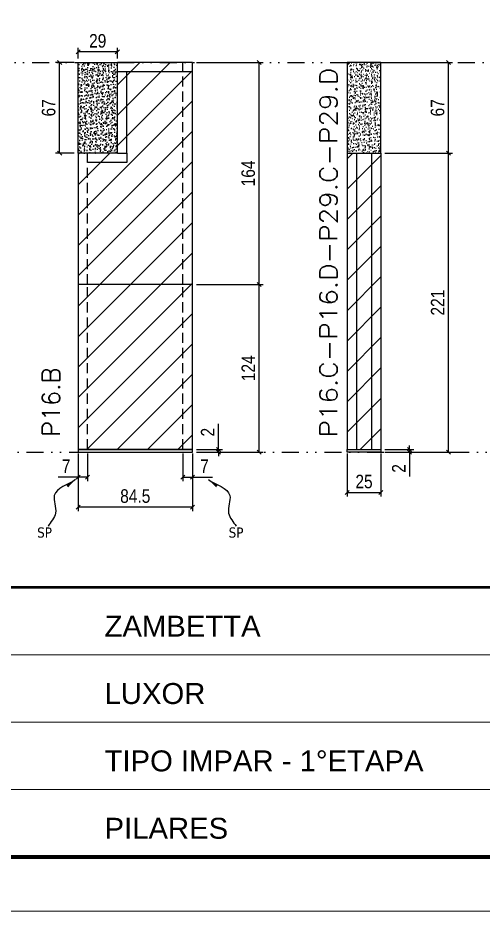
# Model space of a CAD drawing. Extents: x 14400 to 24104, y -21631 to 6985.
# Drawn here: x 16647 to 16990, y 192 to 852 of the extents above; entities that cross this region are included whole.
import ezdxf

# ---------------------------------------------------------------- set-up
doc = ezdxf.new("R2010")
doc.units = 0
for name, pattern in [('CONTINUO', [0]), ('DASHED', [0.75, 0.5, -0.25]), ('DIVIDE2', [0.625, 0.25, -0.125, 0, -0.125, 0, -0.125]), ('HIDDEN', [0.375, 0.25, -0.125])]:
    doc.linetypes.add(name, pattern=pattern)
for name, color, linetype in [('COTA', 241, 'Continuous'), ('Nível', 160, 'Continuous'), ('Painéis', 200, 'Continuous'), ('SARR_2.2x7', 40, 'Continuous'), ('Sarrafo de Pressão', 42, 'HIDDEN'), ('texto', 7, 'Continuous')]:
    doc.layers.add(name, color=color, linetype=linetype)
for name, color, linetype, lineweight in [('Folhas', 255, 'Continuous', 9), ('Hachura', 251, 'Continuous', 9), ('SARRAFO DE PRESSAO', 251, 'DASHED', 9), ('Texto Seção', 7, 'Continuous', 15)]:
    doc.layers.add(name, color=color, linetype=linetype, lineweight=lineweight)
doc.styles.add('ARIAL', font='arial.ttf')
doc.styles.add('COTA TECNICA', font='techl___.ttf', dxfattribs={"height": 10})
doc.styles.add('COTA TECNICA-50', font='techl___.ttf', dxfattribs={"height": 10})
doc.styles.add('REGUA-120', font='ROMANS.shx', dxfattribs={"height": 15})
doc.styles.get("Standard").update_dxf_attribs({"font": 'arial.ttf'})
doc.dimstyles.new('COTA PAINEL-50', dxfattribs={"dimtxt": 10, "dimasz": 3, "dimexe": 3, "dimexo": 3, "dimgap": 3, "dimtad": 1, "dimdec": 1, "dimzin": 12, "dimdsep": 46, "dimtxsty": 'COTA TECNICA-50', "dimblk1": 'OBLIQUE', "dimblk2": 'OBLIQUE', "dimsah": 1, "dimcen": 0.9, "dimclrd": 4, "dimclre": 4, "dimclrt": 240, "dimadec": 1, "dimazin": 3, "dimtfac": 1, "dimtdec": 1, "dimtmove": 0, "dimatfit": 3, "dimfxl": 1, "dimtolj": 1, "dimtzin": 12, "dimarcsym": 0})
doc.dimstyles.new('PAINEL', dxfattribs={"dimtxt": 10, "dimasz": 3, "dimexe": 3, "dimexo": 3, "dimgap": 3, "dimtad": 1, "dimdec": 1, "dimzin": 12, "dimdsep": 46, "dimtxsty": 'COTA TECNICA', "dimblk1": 'OBLIQUE', "dimblk2": 'OBLIQUE', "dimsah": 1, "dimcen": 0.9, "dimclrd": 4, "dimclre": 4, "dimclrt": 240, "dimadec": 1, "dimazin": 3, "dimtfac": 1, "dimtdec": 1, "dimtmove": 0, "dimatfit": 3, "dimfxl": 1, "dimtolj": 1, "dimtzin": 12, "dimarcsym": 0})
doc.dimstyles.get("Standard").update_dxf_attribs({"dimtxt": 0.18, "dimasz": 0.18, "dimexe": 0.18, "dimexo": 0.0625, "dimgap": 0.09, "dimtad": 0, "dimtih": 1, "dimtoh": 1, "dimdec": 4, "dimzin": 0, "dimdsep": 46, "dimtxsty": 'Standard', "dimcen": 0.09, "dimadec": 0, "dimazin": 0, "dimtfac": 1, "dimtdec": 4, "dimtofl": 0, "dimtmove": 0, "dimatfit": 3, "dimfxl": 1, "dimtolj": 1, "dimtzin": 0, "dimarcsym": 0})

# ---------------------------------------------------------------- blocks, each defined once
blk = doc.blocks.new('9999999999')
at = {"color": 30, "linetype": 'CONTINUO'}
for p, q in [((98564.56, 34379.64), (99583.98, 34379.64)), ((98564.56, 34329.83), (99487.98, 34329.83)), ((98564.56, 34280.02), (99487.98, 34280.02))]:
    blk.add_line(p, q, dxfattribs=at)
at = {"color": 30, "linetype": 'CONTINUO', "const_width": 2}
blk.add_lwpolyline([(99583.98, 34230.21), (99583.98, 34414.45, 0.414214), (99568.98, 34429.45), (98228.98, 34429.45, 0.414214), (98213.98, 34414.45), (98213.98, 34245.21, 0.414214), (98228.98, 34230.21), (99583.98, 34230.21)], format="xyb", dxfattribs=at)
at = {"layer": 'Folhas'}
blk.add_lwpolyline([(98138.98, 34190.21), (99623.98, 34190.21), (99623.98, 35240.21), (98138.98, 35240.21)], close=True, dxfattribs=at)
at = {"layer": 'Folhas', "color": 30, "const_width": 3}
blk.add_lwpolyline([(98213.98, 34230.21), (99583.98, 34230.21), (99583.98, 35200.21), (98213.98, 35200.21)], close=True, dxfattribs=at)
at = {"color": 7, "linetype": 'Continuous', "ltscale": 5, "style": 'ARIAL'}
for s, height, p in [('ZAMBETTA', 15.483, (98837.68, 34393.13)), ('LUXOR', 15.483, (98837.68, 34343.32)), ('TIPO IMPAR - 1°ETAPA', 15.4829, (98837.68, 34293.51)), ('PILARES', 15.483, (98837.68, 34243.7))]:
    blk.add_text(s, height=height, dxfattribs=at).set_placement(p)
blk = doc.blocks.new('_Oblique')
at = {"color": 0, "linetype": 'ByBlock', "lineweight": -2}
blk.add_line((-0.5, -0.5), (0.5, 0.5), dxfattribs=at)
blk = doc.blocks.new('*D1042')
at = {"layer": 'COTA', "color": 4, "lineweight": -2, "transparency": 16777216}
for p, q in [((16691.12, 530.13), (16691.12, 487.46)), ((16775.62, 530.13), (16775.62, 487.46)), ((16775.62, 490.46), (16691.12, 490.46))]:
    blk.add_line(p, q, dxfattribs=at)
at = {"layer": 'Defpoints', "color": 0, "transparency": 16777216}
for p in [(16691.12, 533.13), (16775.62, 533.13), (16691.12, 490.46)]:
    blk.add_point(p, dxfattribs=at)
at = {"layer": 'COTA', "color": 4, "lineweight": -2, "transparency": 16777216, "xscale": 3, "yscale": 3, "zscale": 3, "rotation": 180}
blk.add_blockref('_Oblique', (16691.12, 490.46), dxfattribs=at)
at = {"layer": 'COTA', "color": 4, "lineweight": -2, "transparency": 16777216, "xscale": 3, "yscale": 3, "zscale": 3}
blk.add_blockref('_Oblique', (16775.62, 490.46), dxfattribs=at)
at = {"layer": 'COTA', "color": 240, "transparency": 16777216, "insert": (16733.37, 498.59), "char_height": 10, "attachment_point": 5, "style": 'COTA TECNICA'}
blk.add_mtext('\\A1;84.5', dxfattribs=at)
blk = doc.blocks.new('*D1043')
at = {"layer": 'COTA', "color": 4, "lineweight": -2, "transparency": 16777216}
for p, q in [((16768.62, 530.13), (16768.62, 509.62)), ((16775.62, 528.13), (16775.62, 509.62)), ((16768.62, 512.62), (16775.62, 512.62)), ((16775.62, 512.62), (16790.35, 512.62))]:
    blk.add_line(p, q, dxfattribs=at)
at = {"layer": 'Defpoints', "color": 0, "transparency": 16777216}
for p in [(16768.62, 533.13), (16775.62, 531.13), (16775.62, 512.62)]:
    blk.add_point(p, dxfattribs=at)
at = {"layer": 'COTA', "color": 4, "lineweight": -2, "transparency": 16777216, "xscale": 3, "yscale": 3, "zscale": 3, "rotation": 180}
blk.add_blockref('_Oblique', (16768.62, 512.62), dxfattribs=at)
at = {"layer": 'COTA', "color": 4, "lineweight": -2, "transparency": 16777216, "xscale": 3, "yscale": 3, "zscale": 3}
blk.add_blockref('_Oblique', (16775.62, 512.62), dxfattribs=at)
at = {"layer": 'COTA', "color": 240, "transparency": 16777216, "insert": (16784.49, 520.7), "char_height": 10, "attachment_point": 5, "style": 'COTA TECNICA-50'}
blk.add_mtext('\\A1;7', dxfattribs=at)
blk = doc.blocks.new('*D1044')
at = {"layer": 'COTA', "color": 4, "lineweight": -2, "transparency": 16777216}
for p, q in [((16698.12, 530.13), (16698.12, 509.62)), ((16691.12, 528.13), (16691.12, 509.62)), ((16691.12, 512.62), (16676.39, 512.62)), ((16698.12, 512.62), (16691.12, 512.62))]:
    blk.add_line(p, q, dxfattribs=at)
at = {"layer": 'Defpoints', "color": 0, "transparency": 16777216}
for p in [(16691.12, 531.13), (16698.12, 533.13), (16691.12, 512.62)]:
    blk.add_point(p, dxfattribs=at)
at = {"layer": 'COTA', "color": 4, "lineweight": -2, "transparency": 16777216, "xscale": 3, "yscale": 3, "zscale": 3, "rotation": 180}
blk.add_blockref('_Oblique', (16691.12, 512.62), dxfattribs=at)
at = {"layer": 'COTA', "color": 4, "lineweight": -2, "transparency": 16777216, "xscale": 3, "yscale": 3, "zscale": 3}
blk.add_blockref('_Oblique', (16698.12, 512.62), dxfattribs=at)
at = {"layer": 'COTA', "color": 240, "transparency": 16777216, "insert": (16682.25, 520.7), "char_height": 10, "attachment_point": 5, "style": 'COTA TECNICA-50'}
blk.add_mtext('\\A1;7', dxfattribs=at)
blk = doc.blocks.new('*D1045')
at = {"layer": 'COTA', "color": 4, "linetype": 'ByBlock', "lineweight": -2, "transparency": 16777216}
for p, q in [((16778.62, 655.13), (16827.99, 655.13)), ((16824.99, 531.13), (16824.99, 655.13)), ((16778.62, 531.13), (16827.99, 531.13))]:
    blk.add_line(p, q, dxfattribs=at)
at = {"layer": 'Defpoints', "color": 0, "linetype": 'ByBlock', "transparency": 16777216}
for p in [(16775.62, 655.13), (16824.99, 655.13), (16775.62, 531.13)]:
    blk.add_point(p, dxfattribs=at)
at = {"layer": 'COTA', "color": 4, "linetype": 'ByBlock', "lineweight": -2, "transparency": 16777216, "xscale": 3, "yscale": 3, "zscale": 3}
for p, rotation in [((16824.99, 655.13), 90), ((16824.99, 531.13), 270)]:
    blk.add_blockref('_Oblique', p, dxfattribs=dict(at, rotation=rotation))
at = {"layer": 'COTA', "color": 240, "linetype": 'ByBlock', "transparency": 16777216, "insert": (16816.91, 593.13), "char_height": 10, "attachment_point": 5, "rotation": 90, "style": 'COTA TECNICA'}
blk.add_mtext('\\A1;124', dxfattribs=at)
blk = doc.blocks.new('*D1046')
at = {"layer": 'COTA', "color": 4, "lineweight": -2, "transparency": 16777216}
for p, q in [((16794.88, 533.13), (16794.88, 551.94)), ((16778.62, 533.13), (16797.88, 533.13)), ((16778.62, 531.13), (16797.88, 531.13)), ((16794.88, 531.13), (16794.88, 533.13)), ((16794.88, 531.13), (16794.88, 528.13))]:
    blk.add_line(p, q, dxfattribs=at)
at = {"layer": 'Defpoints', "color": 0, "transparency": 16777216}
for p in [(16775.62, 533.13), (16775.62, 531.13), (16794.88, 531.13)]:
    blk.add_point(p, dxfattribs=at)
at = {"layer": 'COTA', "color": 4, "lineweight": -2, "transparency": 16777216, "xscale": 3, "yscale": 3, "zscale": 3}
for p, rotation in [((16794.88, 533.13), 270), ((16794.88, 531.13), 90)]:
    blk.add_blockref('_Oblique', p, dxfattribs=dict(at, rotation=rotation))
at = {"layer": 'COTA', "color": 240, "transparency": 16777216, "insert": (16786.88, 545.88), "char_height": 10, "attachment_point": 5, "rotation": 90, "style": 'COTA TECNICA-50'}
blk.add_mtext('\\A1;2', dxfattribs=at)
blk = doc.blocks.new('*D1047')
at = {"layer": 'COTA', "color": 4, "linetype": 'ByBlock', "lineweight": -2, "transparency": 16777216}
for p, q in [((16778.62, 655.13), (16827.99, 655.13)), ((16824.99, 531.13), (16824.99, 655.13)), ((16778.62, 531.13), (16827.99, 531.13))]:
    blk.add_line(p, q, dxfattribs=at)
at = {"layer": 'Defpoints', "color": 0, "linetype": 'ByBlock', "transparency": 16777216}
for p in [(16775.62, 655.13), (16824.99, 655.13), (16775.62, 531.13)]:
    blk.add_point(p, dxfattribs=at)
at = {"layer": 'COTA', "color": 4, "linetype": 'ByBlock', "lineweight": -2, "transparency": 16777216, "xscale": 3, "yscale": 3, "zscale": 3}
for p, rotation in [((16824.99, 655.13), 90), ((16824.99, 531.13), 270)]:
    blk.add_blockref('_Oblique', p, dxfattribs=dict(at, rotation=rotation))
at = {"layer": 'COTA', "color": 240, "linetype": 'ByBlock', "transparency": 16777216, "insert": (16816.91, 593.13), "char_height": 10, "attachment_point": 5, "rotation": 90, "style": 'COTA TECNICA'}
blk.add_mtext('\\A1;124', dxfattribs=at)
blk = doc.blocks.new('*D1048')
at = {"layer": 'COTA', "color": 4, "lineweight": -2, "transparency": 16777216}
for p, q in [((16778.62, 819.13), (16827.99, 819.13)), ((16824.99, 655.13), (16824.99, 819.13)), ((16778.62, 655.13), (16827.99, 655.13))]:
    blk.add_line(p, q, dxfattribs=at)
at = {"layer": 'Defpoints', "color": 0, "transparency": 16777216}
for p in [(16775.62, 819.13), (16824.99, 819.13), (16775.62, 655.13)]:
    blk.add_point(p, dxfattribs=at)
at = {"layer": 'COTA', "color": 4, "lineweight": -2, "transparency": 16777216, "xscale": 3, "yscale": 3, "zscale": 3}
for p, rotation in [((16824.99, 819.13), 90), ((16824.99, 655.13), 270)]:
    blk.add_blockref('_Oblique', p, dxfattribs=dict(at, rotation=rotation))
at = {"layer": 'COTA', "color": 240, "transparency": 16777216, "insert": (16816.89, 737.13), "char_height": 10, "attachment_point": 5, "rotation": 90, "style": 'COTA TECNICA'}
blk.add_mtext('\\A1;164', dxfattribs=at)
blk = doc.blocks.new('*D1049')
at = {"layer": 'COTA', "color": 4, "lineweight": -2, "transparency": 16777216}
for p, q in [((16691.12, 822.13), (16691.12, 829.97)), ((16720.12, 826.97), (16691.12, 826.97)), ((16720.12, 822.13), (16720.12, 829.97))]:
    blk.add_line(p, q, dxfattribs=at)
at = {"layer": 'Defpoints', "color": 0, "transparency": 16777216}
for p in [(16691.12, 826.97), (16691.12, 819.13), (16720.12, 819.13)]:
    blk.add_point(p, dxfattribs=at)
at = {"layer": 'COTA', "color": 4, "lineweight": -2, "transparency": 16777216, "xscale": 3, "yscale": 3, "zscale": 3, "rotation": 180}
blk.add_blockref('_Oblique', (16691.12, 826.97), dxfattribs=at)
at = {"layer": 'COTA', "color": 4, "lineweight": -2, "transparency": 16777216, "xscale": 3, "yscale": 3, "zscale": 3}
blk.add_blockref('_Oblique', (16720.12, 826.97), dxfattribs=at)
at = {"layer": 'COTA', "color": 240, "transparency": 16777216, "insert": (16705.62, 835.06), "char_height": 10, "attachment_point": 5, "style": 'COTA TECNICA'}
blk.add_mtext('\\A1;29', dxfattribs=at)
blk = doc.blocks.new('*D1050')
at = {"layer": 'COTA', "color": 4, "lineweight": -2, "transparency": 16777216}
for p, q in [((16889.94, 530.13), (16889.94, 498.24)), ((16914.94, 530.13), (16914.94, 498.24)), ((16889.94, 501.24), (16914.94, 501.24))]:
    blk.add_line(p, q, dxfattribs=at)
at = {"layer": 'Defpoints', "color": 0, "transparency": 16777216}
for p in [(16889.94, 533.13), (16914.94, 533.13), (16914.94, 501.24)]:
    blk.add_point(p, dxfattribs=at)
at = {"layer": 'COTA', "color": 4, "lineweight": -2, "transparency": 16777216, "xscale": 3, "yscale": 3, "zscale": 3, "rotation": 180}
blk.add_blockref('_Oblique', (16889.94, 501.24), dxfattribs=at)
at = {"layer": 'COTA', "color": 4, "lineweight": -2, "transparency": 16777216, "xscale": 3, "yscale": 3, "zscale": 3}
blk.add_blockref('_Oblique', (16914.94, 501.24), dxfattribs=at)
at = {"layer": 'COTA', "color": 240, "transparency": 16777216, "insert": (16902.44, 509.35), "char_height": 10, "attachment_point": 5, "style": 'COTA TECNICA'}
blk.add_mtext('\\A1;25', dxfattribs=at)
blk = doc.blocks.new('*D1051')
at = {"layer": 'COTA', "color": 4, "lineweight": -2, "transparency": 16777216}
for p, q in [((16936.14, 533.13), (16936.14, 536.13)), ((16917.94, 533.13), (16939.14, 533.13)), ((16917.94, 531.13), (16939.14, 531.13)), ((16936.14, 533.13), (16936.14, 531.13)), ((16936.14, 531.13), (16936.14, 513.02))]:
    blk.add_line(p, q, dxfattribs=at)
at = {"layer": 'Defpoints', "color": 0, "transparency": 16777216}
for p in [(16914.94, 533.13), (16914.94, 531.13), (16936.14, 533.13)]:
    blk.add_point(p, dxfattribs=at)
at = {"layer": 'COTA', "color": 4, "lineweight": -2, "transparency": 16777216, "xscale": 3, "yscale": 3, "zscale": 3}
for p, rotation in [((16936.14, 533.13), 270), ((16936.14, 531.13), 90)]:
    blk.add_blockref('_Oblique', p, dxfattribs=dict(at, rotation=rotation))
at = {"layer": 'COTA', "color": 240, "transparency": 16777216, "insert": (16928.14, 519.08), "char_height": 10, "attachment_point": 5, "rotation": 90, "style": 'COTA TECNICA-50'}
blk.add_mtext('\\A1;2', dxfattribs=at)
blk = doc.blocks.new('*D1052')
at = {"layer": 'COTA', "color": 4, "lineweight": -2, "transparency": 16777216}
for p, q in [((16917.94, 752.13), (16967.93, 752.13)), ((16964.93, 531.13), (16964.93, 752.13)), ((16917.94, 531.13), (16967.93, 531.13))]:
    blk.add_line(p, q, dxfattribs=at)
at = {"layer": 'Defpoints', "color": 0, "transparency": 16777216}
for p in [(16914.94, 752.13), (16964.93, 752.13), (16914.94, 531.13)]:
    blk.add_point(p, dxfattribs=at)
at = {"layer": 'COTA', "color": 4, "lineweight": -2, "transparency": 16777216, "xscale": 3, "yscale": 3, "zscale": 3}
for p, rotation in [((16964.93, 752.13), 90), ((16964.93, 531.13), 270)]:
    blk.add_blockref('_Oblique', p, dxfattribs=dict(at, rotation=rotation))
at = {"layer": 'COTA', "color": 240, "transparency": 16777216, "insert": (16956.88, 641.63), "char_height": 10, "attachment_point": 5, "rotation": 90, "style": 'COTA TECNICA-50'}
blk.add_mtext('\\A1;221', dxfattribs=at)
blk = doc.blocks.new('*D1053')
at = {"layer": 'COTA', "color": 4, "lineweight": -2, "transparency": 16777216}
for p, q in [((16917.94, 819.13), (16967.93, 819.13)), ((16964.93, 752.13), (16964.93, 819.13)), ((16917.94, 752.13), (16967.93, 752.13))]:
    blk.add_line(p, q, dxfattribs=at)
at = {"layer": 'Defpoints', "color": 0, "transparency": 16777216}
for p in [(16914.94, 819.13), (16964.93, 819.13), (16914.94, 752.13)]:
    blk.add_point(p, dxfattribs=at)
at = {"layer": 'COTA', "color": 4, "lineweight": -2, "transparency": 16777216, "xscale": 3, "yscale": 3, "zscale": 3}
for p, rotation in [((16964.93, 819.13), 90), ((16964.93, 752.13), 270)]:
    blk.add_blockref('_Oblique', p, dxfattribs=dict(at, rotation=rotation))
at = {"layer": 'COTA', "color": 240, "transparency": 16777216, "insert": (16956.83, 785.63), "char_height": 10, "attachment_point": 5, "rotation": 90, "style": 'COTA TECNICA'}
blk.add_mtext('\\A1;67', dxfattribs=at)
blk = doc.blocks.new('*D1061')
at = {"layer": 'COTA', "color": 4, "lineweight": -2, "transparency": 16777216}
for p, q in [((16688.12, 819.13), (16674.49, 819.13)), ((16677.49, 752.13), (16677.49, 819.13)), ((16688.12, 752.13), (16674.49, 752.13))]:
    blk.add_line(p, q, dxfattribs=at)
at = {"layer": 'Defpoints', "color": 0, "transparency": 16777216}
for p in [(16677.49, 819.13), (16691.12, 819.13), (16691.12, 752.13)]:
    blk.add_point(p, dxfattribs=at)
at = {"layer": 'COTA', "color": 4, "lineweight": -2, "transparency": 16777216, "xscale": 3, "yscale": 3, "zscale": 3}
for p, rotation in [((16677.49, 819.13), 90), ((16677.49, 752.13), 270)]:
    blk.add_blockref('_Oblique', p, dxfattribs=dict(at, rotation=rotation))
at = {"layer": 'COTA', "color": 240, "transparency": 16777216, "insert": (16669.39, 785.63), "char_height": 10, "attachment_point": 5, "rotation": 90, "style": 'COTA TECNICA'}
blk.add_mtext('\\A1;67', dxfattribs=at)

msp = doc.modelspace()

# ---------------------------------------------------------------- hatches: boundary and pattern name
at = {"layer": 'COTA'}
h = msp.add_hatch(dxfattribs=at)
h.set_pattern_fill('AR-CONC', color=256, scale=0.03)
h.set_pattern_definition([(50, (-174.5873, -28), (5.4655401, -0.4781726), [0.5715, -6.2865]), (355, (-174.5873, -28), (-1.0573026, 5.7317054), [0.4572, -5.0292175]), (100.451445, (-174.132, -28.04), (4.4082374, 5.2535326), [0.4857003, -5.3427073]), (46.1842, (-174.587, -26.476), (8.1323712, -1.2612698), [0.85725, -9.42975]), (96.63556, (-173.91, -26.581), (7.122124, 7.4227837), [0.7285507, -8.0140682]), (351.18415, (-174.587, -26.476), (7.122124, 7.4227837), [0.685799, -7.543792]), (21, (-173.8253, -26.857), (4.5484317, -3.067956), [0.5715, -6.2865]), (326, (-173.8253, -26.857), (1.8540609, 5.525639), [0.4572, -5.0292]), (71.451445, (-173.4463, -27.1127), (6.4024926, 2.457683), [0.4857003, -5.3426981]), (37.5, (-174.5873, -28), (0.0926581, 2.53665117), [0, -4.96824, 0, -5.1054, 0, -5.04825]), (7.5, (-174.5873, -28), (2.00458988, 3.00541724), [0, -2.91084, 0, -4.85394, 0, -1.92405]), (327.5, (-176.2866, -28), (4.06771786, -0.17186232), [0, -1.905, 0, -5.9436, 0, -7.8867]), (317.5, (-177.0486, -28), (4.44387544, 0.7627947), [0, -2.4765, 0, -3.94716, 0, -5.6007])])
h.paths.add_polyline_path([(16720.12, 819.13), (16691.12, 819.13), (16691.12, 752.13), (16720.12, 752.13)])
h = msp.add_hatch(dxfattribs=at)
h.set_pattern_fill('AR-CONC', color=256, scale=0.03)
h.set_pattern_definition([(50, (-1847.1085, -3473.7253), (5.4655401, -0.4781726), [0.5715, -6.2865]), (355, (-1847.1085, -3473.7253), (-1.0573026, 5.7317054), [0.4572, -5.0292175]), (100.451445, (-1846.653, -3473.765), (4.4082374, 5.2535326), [0.4857003, -5.3427073]), (46.1842, (-1847.1085, -3472.201), (8.1323712, -1.2612698), [0.85725, -9.42975]), (96.635558, (-1846.431, -3472.3064), (7.122124, 7.4227837), [0.7285507, -8.0140682]), (351.18415, (-1847.1085, -3472.201), (7.122124, 7.4227837), [0.685799, -7.543792]), (21, (-1846.3465, -3472.5823), (4.5484317, -3.0679559), [0.5715, -6.2865]), (326, (-1846.3465, -3472.5823), (1.8540609, 5.525639), [0.4572, -5.0292]), (71.451445, (-1845.9675, -3472.838), (6.4024926, 2.457683), [0.4857003, -5.3426981]), (37.5, (-1847.1085, -3473.7253), (0.0926581, 2.53665117), [0, -4.96824, 0, -5.1054, 0, -5.04825]), (7.5, (-1847.1085, -3473.7253), (2.00458988, 3.00541724), [0, -2.91084, 0, -4.85394, 0, -1.92405]), (327.5, (-1848.8078, -3473.7253), (4.06771786, -0.17186232), [0, -1.905, 0, -5.9436, 0, -7.8867]), (317.5, (-1849.5698, -3473.7253), (4.44387544, 0.7627947), [0, -2.4765, 0, -3.94716, 0, -5.6007])])
h.paths.add_polyline_path([(16914.94, 819.13), (16889.94, 819.13), (16889.94, 752.13), (16914.94, 752.13)])
at = {"layer": 'Hachura', "linetype": 'ByBlock'}
h = msp.add_hatch(dxfattribs=at)
h.set_pattern_fill('ANSI31', color=256, scale=5)
h.paths.add_polyline_path([(16560.56, 803.13), (16505.06, 803.13), (16505.06, 752.13), (16476.06, 752.13), (16476.06, 655.13), (16560.56, 655.13)])
h.paths.add_polyline_path([(16560.56, 655.13), (16476.06, 655.13), (16476.06, 533.13), (16560.56, 533.13)])
h.paths.add_polyline_path([(16775.62, 655.13), (16691.12, 655.13), (16691.12, 533.13), (16775.62, 533.13)])
h.paths.add_polyline_path([(16775.62, 819.13), (16720.12, 819.13), (16720.12, 752.13), (16691.12, 752.13), (16691.12, 655.13), (16775.62, 655.13)])
h.paths.add_polyline_path([(16914.94, 752.13), (16889.94, 752.13), (16889.94, 533.13), (16914.94, 533.13)])
h.paths.add_polyline_path([(17113.15, 752.13), (17084.15, 752.13), (17084.15, 819.13), (17028.65, 819.13), (17028.65, 655.13), (17113.15, 655.13)])
h.paths.add_polyline_path([(17113.15, 655.13), (17028.65, 655.13), (17028.65, 533.13), (17113.15, 533.13)])
h.paths.add_polyline_path([(17325.54, 655.13), (17241.04, 655.13), (17241.04, 533.13), (17325.54, 533.13)])
h.paths.add_polyline_path([(17325.54, 752.13), (17296.54, 752.13), (17296.54, 803.13), (17241.04, 803.13), (17241.04, 655.13), (17325.54, 655.13)])

# ---------------------------------------------------------------- linework, layer by layer
at = {"layer": 'COTA'}
for p, q in [((16691.12, 752.13), (16691.12, 819.13)), ((16691.12, 819.13), (16720.12, 819.13)), ((16720.12, 752.13), (16727.12, 752.13)), ((16727.12, 752.13), (16727.12, 745.13))]:
    msp.add_line(p, q, dxfattribs=at)
msp.add_lwpolyline([(16889.94, 752.13), (16914.94, 752.13), (16914.94, 819.13), (16889.94, 819.13)], close=True, dxfattribs=at)
at = {"layer": 'Nível', "color": 4, "linetype": 'DIVIDE2', "ltscale": 50}
for p, q in [((16405.62, 819.13), (17456.97, 819.13)), ((16086.97, 531.13), (17456.97, 531.13))]:
    msp.add_line(p, q, dxfattribs=at)
at = {"layer": 'Painéis'}
for p, q in [((16720.12, 752.13), (16720.12, 819.13)), ((16775.62, 819.13), (16720.12, 819.13)), ((16775.62, 533.13), (16775.62, 819.13)), ((16691.12, 752.13), (16691.12, 533.13)), ((16720.12, 752.13), (16691.12, 752.13)), ((16889.94, 752.13), (16889.94, 533.13)), ((16889.94, 752.13), (16914.94, 752.13)), ((16914.94, 752.13), (16914.94, 533.13)), ((16775.62, 655.13), (16691.12, 655.13)), ((16691.12, 533.13), (16775.62, 533.13)), ((16889.94, 533.13), (16914.94, 533.13)), ((16889.94, 531.13), (16889.94, 533.13)), ((16914.94, 531.13), (16889.94, 531.13)), ((16914.94, 533.13), (16914.94, 531.13))]:
    msp.add_line(p, q, dxfattribs=at)
msp.add_lwpolyline([(16775.62, 533.13), (16691.12, 533.13), (16691.12, 531.13), (16775.62, 531.13)], close=True, dxfattribs=at)
at = {"layer": 'SARR_2.2x7'}
for p, q in [((16775.62, 812.13), (16720.12, 812.13)), ((16727.12, 752.13), (16727.12, 812.13)), ((16896.94, 752.13), (16896.94, 533.13)), ((16907.94, 752.13), (16907.94, 533.13)), ((16727.12, 745.13), (16698.12, 745.13))]:
    msp.add_line(p, q, dxfattribs=at)
at = {"layer": 'Sarrafo de Pressão', "ltscale": 30}
for p, q in [((16768.62, 655.13), (16768.62, 819.13)), ((16698.12, 655.13), (16698.12, 752.13)), ((16698.12, 533.13), (16698.12, 655.13)), ((16768.62, 533.13), (16768.62, 655.13))]:
    msp.add_line(p, q, dxfattribs=at)

# ---------------------------------------------------------------- block references
at = {"layer": 'SARRAFO DE PRESSAO', "color": 6, "linetype": 'ByBlock'}
msp.add_blockref('9999999999', (-82127.01, -33998.35), dxfattribs=at)

# ---------------------------------------------------------------- texts
at = {"layer": 'texto', "color": 0, "char_height": 7.5, "attachment_point": 5}
for insert in [(16666.34, 471.64), (16807.87, 471.64)]:
    msp.add_mtext('{\\fTahoma|b0|i0|c0|p34;\\C4;SP}', dxfattribs=dict(at, insert=insert))
at = {"layer": 'Texto Seção', "style": 'REGUA-120', "width": 1.1}
msp.add_text('P16.C-P16.D-P29.C-P29.D', height=13, rotation=90, dxfattribs=at).set_placement((16882.7, 541.9))
at = {"layer": 'Texto Seção', "insert": (16677.65, 542.39), "char_height": 13, "width": 285.3299, "attachment_point": 7, "rotation": 90, "style": 'REGUA-120'}
msp.add_mtext('P16.B', dxfattribs=at)

# ---------------------------------------------------------------- dimensions: what is measured, and where the dimension line sits
at = {"layer": 'COTA'}
for base, p1, p2, dimstyle, picture, middle in [((16691.12, 826.97), (16720.12, 819.13), (16691.12, 819.13), 'PAINEL', '*D1049', (16705.62, 835.06)), ((16775.62, 512.62), (16768.62, 533.13), (16775.62, 531.13), 'COTA PAINEL-50', '*D1043', (16784.49, 520.7))]:
    dim = msp.add_linear_dim(base=base, p1=p1, p2=p2, dimstyle=dimstyle, dxfattribs=at)
    dim.commit()
    dim.dimension.update_dxf_attribs({"geometry": picture, "text_midpoint": middle})
for base, p1, p2, angle, dimstyle, picture, middle in [((16677.49, 819.13), (16691.12, 752.13), (16691.12, 819.13), 90, 'PAINEL', '*D1061', (16669.39, 785.63)), ((16824.99, 819.13), (16775.62, 655.13), (16775.62, 819.13), 90, 'PAINEL', '*D1048', (16816.89, 737.13)), ((16964.93, 819.13), (16914.94, 752.13), (16914.94, 819.13), 90, 'PAINEL', '*D1053', (16956.83, 785.63)), ((16964.93, 752.13), (16914.94, 531.13), (16914.94, 752.13), 90, 'COTA PAINEL-50', '*D1052', (16956.88, 641.63)), ((16691.12, 512.62), (16698.12, 533.13), (16691.12, 531.13), 180, 'COTA PAINEL-50', '*D1044', (16682.25, 520.7))]:
    dim = msp.add_linear_dim(base=base, p1=p1, p2=p2, angle=angle, dimstyle=dimstyle, dxfattribs=at)
    dim.commit()
    dim.dimension.update_dxf_attribs({"geometry": picture, "text_midpoint": middle})
at = {"layer": 'COTA', "linetype": 'ByBlock'}
for picture in ['*D1045', '*D1047']:
    dim = msp.add_aligned_dim(p1=(16775.62, 531.13), p2=(16775.62, 655.13), distance=-49.37, dimstyle='PAINEL', dxfattribs=at)
    dim.commit()
    dim.dimension.update_dxf_attribs({"geometry": picture, "text_midpoint": (16816.91, 593.13)})
at = {"layer": 'COTA'}
for base, p1, p2, picture, middle in [((16794.88, 531.13), (16775.62, 533.13), (16775.62, 531.13), '*D1046', (16794.88, 545.88)), ((16936.14, 533.13), (16914.94, 531.13), (16914.94, 533.13), '*D1051', (16936.14, 519.08))]:
    dim = msp.add_linear_dim(base=base, p1=p1, p2=p2, angle=90, dimstyle='COTA PAINEL-50', dxfattribs=at)
    dim.commit()
    dim.dimension.update_dxf_attribs({"geometry": picture, "text_midpoint": middle, "dimtype": 160})
dim = msp.add_linear_dim(base=(16691.12, 490.46), p1=(16775.62, 533.13), p2=(16691.12, 533.13), angle=180, dimstyle='PAINEL', override={"dimarcsym": 2}, dxfattribs=at)
dim.commit()
dim.dimension.update_dxf_attribs({"geometry": '*D1042', "text_midpoint": (16733.37, 498.59)})
dim = msp.add_linear_dim(base=(16914.94, 501.24), p1=(16889.94, 533.13), p2=(16914.94, 533.13), dimstyle='PAINEL', override={"dimarcsym": 2}, dxfattribs=at)
dim.commit()
dim.dimension.update_dxf_attribs({"geometry": '*D1050', "text_midpoint": (16902.44, 509.35)})

# ---------------------------------------------------------------- leaders
at = {"layer": 'COTA', "path_type": 1}
for points in [[(16689.29, 510.95), (16673.51, 499.12), (16674.43, 486.11), (16668.88, 476.33)], [(16787.45, 510.95), (16803.23, 499.12), (16802.31, 486.11), (16807.86, 476.33)]]:
    msp.add_leader(points, dimstyle='Standard', override={"dimasz": 8}, dxfattribs=at)

doc.saveas('drawing.dxf')
